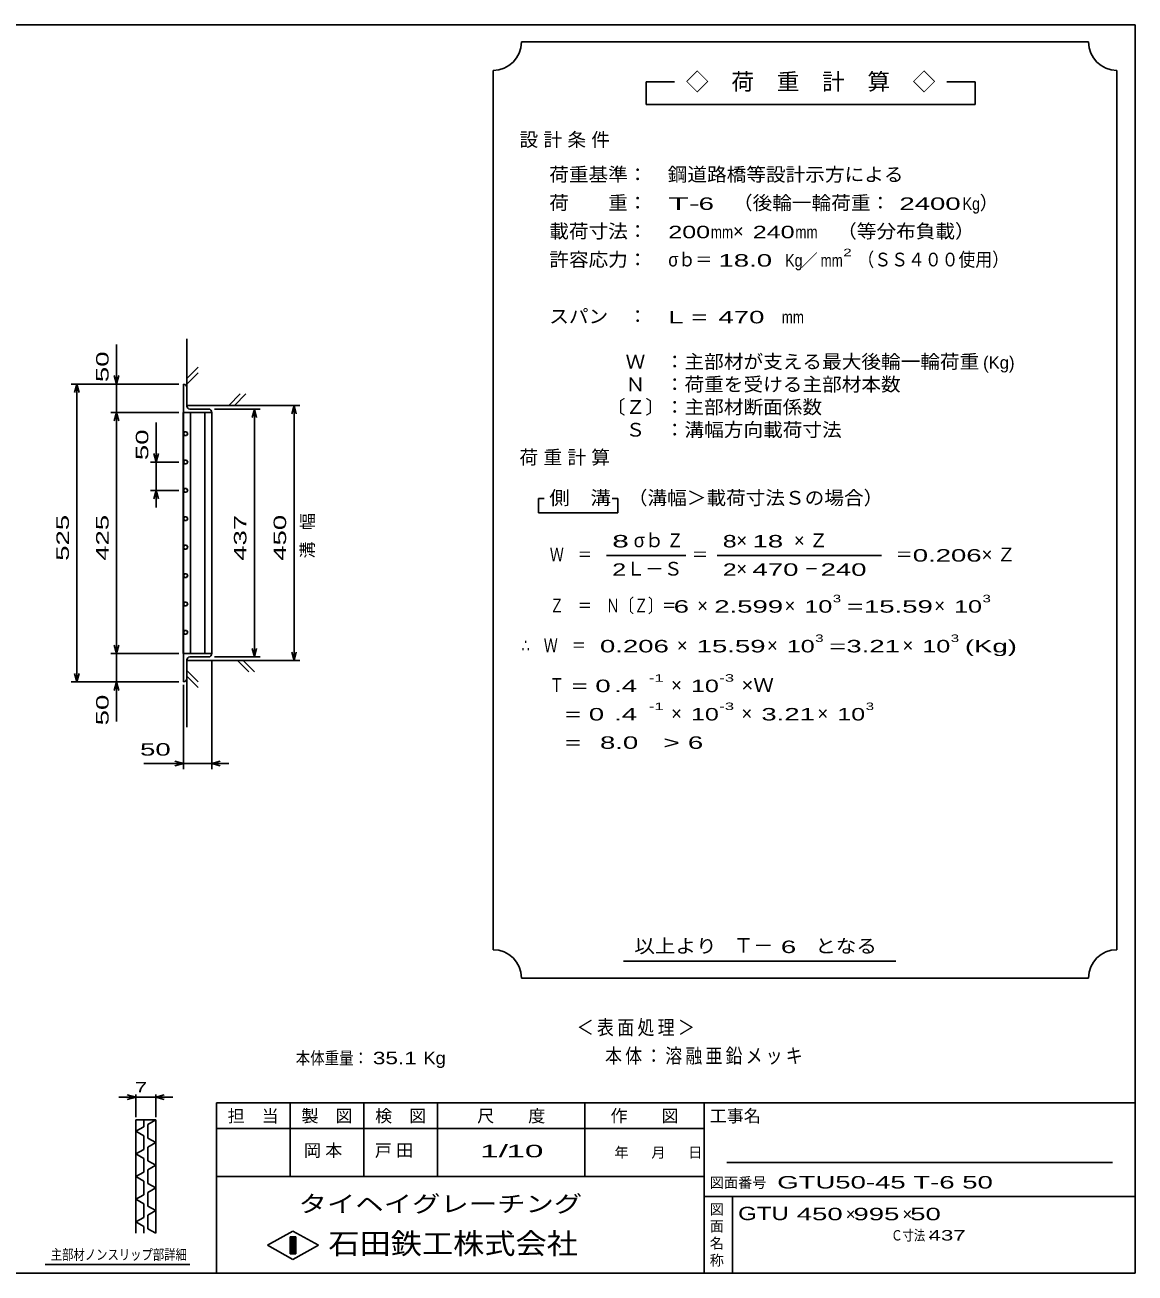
# Model space of a CAD drawing. Units: millimetres, scale not verified, with parts at other scales. Extents: x -1820 to 1731, y -1282 to 1054.
# Drawn here: x -227 to 1731, y -1146 to 1054 of the extents above; entities that cross this region are included whole.
import ezdxf
from ezdxf.enums import TextEntityAlignment as Align

# ---------------------------------------------------------------- set-up
doc = ezdxf.new("R2010")
doc.units = ezdxf.units.MM
doc.header["$LTSCALE"] = 10
for name, color, linetype, lineweight in [('0_2', 150, 'Continuous', 25), ('16', 3, 'Continuous', 25), ('22', 4, 'Continuous', 25), ('32', 4, 'Continuous', 25), ('54', 2, 'Continuous', 25), ('56', 2, 'Continuous', 25)]:
    doc.layers.add(name, color=color, linetype=linetype, lineweight=lineweight)
doc.styles.add('ベクトル', font='')
doc.styles.get('ベクトル').set_extended_font_data('ベクトル')

msp = doc.modelspace()

# ---------------------------------------------------------------- linework, layer by layer
at = {"layer": '0_2'}
for p, q in [((-1729, 1053.5), (1731, 1053.5)), ((1731, 1053.5), (1731, -1146.5)), ((1731, -846.5), (111, -846.5)), ((111, -846.5), (111, -1146.5)), ((241, -846.5), (241, -976.5)), ((371, -976.5), (371, -846.5)), ((501, -846.5), (501, -976.5)), ((761, -976.5), (761, -846.5)), ((971, -846.5), (971, -1146.5)), ((971, -891.5), (111, -891.5)), ((1691, -951.5), (1011, -951.5)), ((111, -976.5), (971, -976.5)), ((971, -1011.5), (1731, -1011.5)), ((1021, -1146.5), (1021, -1011.5)), ((201, -1097.5), (246, -1072.5)), ((246, -1072.5), (291, -1097.5)), ((246, -1122.5), (201, -1097.5)), ((241, -1082.5), (251, -1082.5)), ((241, -1112.5), (241, -1082.5)), ((241, -1082.5), (243, -1082.5)), ((243, -1082.5), (243, -1112.5)), ((245, -1112.5), (245, -1082.5)), ((245, -1082.5), (247, -1082.5)), ((291, -1097.5), (246, -1122.5)), ((247, -1082.5), (247, -1112.5)), ((249, -1112.5), (249, -1082.5)), ((249, -1082.5), (251, -1082.5)), ((251, -1082.5), (251, -1112.5)), ((251, -1082.5), (251, -1112.5)), ((251, -1112.5), (241, -1112.5)), ((243, -1112.5), (245, -1112.5)), ((247, -1112.5), (249, -1112.5)), ((1731, -1146.5), (-1729, -1146.5))]:
    msp.add_line(p, q, dxfattribs=at)
at = {"layer": '16'}
for p, q in [((53, 420.5), (53, 370.5)), ((59, 381.5), (59, 414.5)), ((97, 376.5), (64, 376.5)), ((52.3, -54.5), (52.3, 370.5)), ((52.3, 370.5), (53, 370.5)), ((53, 370.5), (103, 370.5)), ((53, 370.5), (53, -54.5)), ((103, 370.5), (53, 370.5)), ((65.5, 370.5), (65.5, -54.5)), ((90.5, -54.5), (90.5, 370.5)), ((103, -54.5), (103, 370.5)), ((54.85, 336.24), (53, 332.98)), ((53, 332.98), (54.9, 329.74)), ((58.6, 336.26), (54.85, 336.24)), ((60.5, 333), (58.6, 336.26)), ((58.65, 329.76), (60.5, 333.02)), ((54.9, 329.74), (58.65, 329.76)), ((54.85, 286.24), (53, 282.98)), ((58.6, 286.26), (54.85, 286.24)), ((60.5, 283), (58.6, 286.26)), ((53, 282.98), (54.9, 279.74)), ((54.9, 279.74), (58.65, 279.76)), ((58.65, 279.76), (60.5, 283.02)), ((54.85, 236.24), (53, 232.98)), ((53, 232.98), (54.9, 229.74)), ((58.6, 236.26), (54.85, 236.24)), ((54.9, 229.74), (58.65, 229.76)), ((60.5, 233), (58.6, 236.26)), ((58.65, 229.76), (60.5, 233.02)), ((54.85, 186.24), (53, 182.98)), ((53, 182.98), (54.9, 179.74)), ((58.6, 186.26), (54.85, 186.24)), ((54.9, 179.74), (58.65, 179.76)), ((60.5, 183), (58.6, 186.26)), ((58.65, 179.76), (60.5, 183.02)), ((54.85, 136.24), (53, 132.98)), ((53, 132.98), (54.9, 129.74)), ((58.6, 136.26), (54.85, 136.24)), ((60.5, 133), (58.6, 136.26)), ((58.65, 129.76), (60.5, 133.02)), ((54.9, 129.74), (58.65, 129.76)), ((54.85, 86.24), (53, 82.98)), ((53, 82.98), (54.9, 79.74)), ((58.6, 86.26), (54.85, 86.24)), ((54.9, 79.74), (58.65, 79.76)), ((60.5, 83), (58.6, 86.26)), ((58.65, 79.76), (60.5, 83.02)), ((54.85, 36.24), (53, 32.98)), ((53, 32.98), (54.9, 29.74)), ((58.6, 36.26), (54.85, 36.24)), ((54.9, 29.74), (58.65, 29.76)), ((60.5, 33), (58.6, 36.26)), ((58.65, 29.76), (60.5, 33.02)), ((54.85, -13.76), (53, -17.02)), ((53, -17.02), (54.9, -20.26)), ((58.6, -13.74), (54.85, -13.76)), ((54.9, -20.26), (58.65, -20.24)), ((60.5, -17), (58.6, -13.74)), ((58.65, -20.24), (60.5, -16.98)), ((53, -54.5), (52.3, -54.5)), ((53, -54.5), (103, -54.5)), ((53, -104.5), (53, -54.5)), ((53, -54.5), (103, -54.5)), ((59, -65.5), (59, -98.5)), ((97, -60.5), (64, -60.5))]:
    msp.add_line(p, q, dxfattribs=at)
for centre, radius, start, end in [((53, 414.5), 6, 0, 90), ((64, 381.5), 5, 180, 270), ((97, 370.5), 6, 0, 90), ((64, -65.5), 5, 90, 180), ((97, -54.5), 6, 270, 0), ((53, -98.5), 6, 270, 0)]:
    msp.add_arc(centre, radius, start, end, dxfattribs=at)
at = {"layer": '22'}
for p, q in [((-65, 420.5), (-65, 490.5)), ((59, 383), (59, 500.5)), ((59, 430.5), (79, 450.5)), ((59, 420.5), (79, 440.5)), ((-145, 420.5), (45, 420.5)), ((-139, 405.5), (-135, 420.5)), ((-131, 405.5), (-135, 420.5)), ((-135, -104.5), (-135, 420.5)), ((-75, 420.5), (45, 420.5)), ((-65, 420.5), (-69, 435.5)), ((-65, 420.5), (-61, 435.5)), ((-65, 370.5), (-65, 420.5)), ((133, 383), (153, 403)), ((143, 383), (163, 403)), ((59, 383), (258, 383)), ((108, 376.5), (188, 376.5)), ((174, 361.5), (178, 376.5)), ((182, 361.5), (178, 376.5)), ((178, -60.5), (178, 376.5)), ((244, 368), (248, 383)), ((252, 368), (248, 383)), ((248, -67), (248, 383)), ((-75, 370.5), (45, 370.5)), ((-69, 355.5), (-65, 370.5)), ((-61, 355.5), (-65, 370.5)), ((-65, -54.5), (-65, 370.5)), ((5, 283), (5, 353)), ((5, 283), (1, 298)), ((9, 298), (5, 283)), ((45, 283), (-5, 283)), ((5, 283), (5, 233)), ((-5, 233), (45, 233)), ((5, 233), (1, 218)), ((9, 218), (5, 233)), ((5, 233), (5, 203)), ((-65, -54.5), (-69, -39.5)), ((-65, -54.5), (-61, -39.5)), ((-75, -54.5), (45, -54.5)), ((-65, -104.5), (-65, -54.5)), ((108, -60.5), (188, -60.5)), ((178, -60.5), (174, -45.5)), ((178, -60.5), (182, -45.5)), ((248, -67), (244, -52)), ((248, -67), (252, -52)), ((59, -67), (258, -67)), ((59, -184.5), (59, -67)), ((79, -104.5), (59, -84.5)), ((103, -258.5), (103, -68.5)), ((168, -87), (148, -67)), ((178, -87), (158, -67)), ((-145, -104.5), (45, -104.5)), ((-135, -104.5), (-139, -89.5)), ((-135, -104.5), (-131, -89.5)), ((-75, -104.5), (45, -104.5)), ((-69, -119.5), (-65, -104.5)), ((-61, -119.5), (-65, -104.5)), ((-65, -174.5), (-65, -104.5)), ((53, -258.5), (53, -109.5)), ((79, -114.5), (59, -94.5)), ((-17, -248.5), (53, -248.5)), ((53, -248.5), (38, -244.5)), ((38, -252.5), (53, -248.5)), ((53, -248.5), (103, -248.5)), ((103, -248.5), (118, -244.5)), ((118, -252.5), (103, -248.5)), ((103, -248.5), (133, -248.5))]:
    msp.add_line(p, q, dxfattribs=at)
at = {"layer": '32'}
for p, q in [((-31, -836.5), (-46, -832.5)), ((-31, -871.5), (-31, -831.5)), ((4, -831.5), (4, -871.5)), ((4, -836.5), (19, -832.5)), ((-31, -836.5), (-61, -836.5)), ((-46, -840.5), (-31, -836.5)), ((-31, -836.5), (4, -836.5)), ((19, -840.5), (4, -836.5)), ((4, -836.5), (34, -836.5)), ((-31, -876.5), (4, -876.5)), ((-31, -1076.5), (-31, -876.5)), ((-17, -876.5), (-17, -888.5)), ((4, -876.5), (-10, -884.5)), ((4, -876.5), (4, -1076.5)), ((-17, -888.5), (-31, -896.5)), ((-31, -896.5), (-17, -904.5)), ((-10, -884.5), (-10, -908.5)), ((-17, -904.5), (-17, -928.5)), ((-10, -908.5), (4, -916.5)), ((4, -916.5), (-10, -924.5)), ((-17, -928.5), (-31, -936.5)), ((-31, -936.5), (-17, -944.5)), ((-17, -944.5), (-17, -968.5)), ((-10, -924.5), (-10, -948.5)), ((-10, -948.5), (4, -956.5)), ((4, -956.5), (-10, -964.5)), ((-10, -964.5), (-10, -988.5)), ((-17, -968.5), (-31, -976.5)), ((-31, -976.5), (-17, -984.5)), ((-17, -984.5), (-17, -1008.5)), ((-10, -988.5), (4, -996.5)), ((-17, -1008.5), (-31, -1016.5)), ((4, -996.5), (-10, -1004.5)), ((-10, -1004.5), (-10, -1028.5)), ((-31, -1016.5), (-17, -1024.5)), ((-17, -1024.5), (-17, -1048.5)), ((-10, -1028.5), (4, -1036.5)), ((-17, -1048.5), (-31, -1056.5)), ((4, -1036.5), (-10, -1044.5)), ((-10, -1044.5), (-10, -1068.5)), ((-31, -1056.5), (-17, -1064.5)), ((-17, -1064.5), (-17, -1076.5)), ((-10, -1068.5), (4, -1076.5)), ((64, -1131.5), (-191, -1131.5))]:
    msp.add_line(p, q, dxfattribs=at)
at = {"layer": '56', "color": 4}
for p, q in [((1649, 1023.5), (649, 1023.5)), ((599, 973.5), (599, -576.5)), ((1699, -576.5), (1699, 973.5)), ((919, 953.5), (869, 953.5)), ((869, 953.5), (869, 913.5)), ((1449, 953.5), (1399, 953.5)), ((1449, 913.5), (1449, 953.5)), ((869, 913.5), (1449, 913.5)), ((689, 218.5), (679, 218.5)), ((679, 218.5), (679, 193.5)), ((819, 218.5), (809, 218.5)), ((819, 193.5), (819, 218.5)), ((679, 193.5), (819, 193.5)), ((799, 118.5), (939, 118.5)), ((994, 118.5), (1284, 118.5)), ((829, -596.5), (1309, -596.5)), ((649, -626.5), (1649, -626.5))]:
    msp.add_line(p, q, dxfattribs=at)
for centre, start, end in [((599, 1023.5), 270, 0), ((1699, 1023.5), 180, 270), ((599, -626.5), 0, 90), ((1699, -626.5), 90, 180)]:
    msp.add_arc(centre, 50, start, end, dxfattribs=at)

# ---------------------------------------------------------------- texts
at = {"layer": '0_2', "style": 'ベクトル'}
for s, height, p in [('担\u3000当', 21.99, (131, -869.5)), ('製\u3000図', 21.99, (261, -869.5)), ('検\u3000図', 21.99, (391, -869.5)), ('尺\u3000\u3000度', 21.99, (571, -869.5)), ('作\u3000\u3000図', 21.99, (806, -869.5)), ('工事名', 21.99, (981, -869.5)), ('年', 18.33, (813, -934)), ('月', 18.33, (878, -934)), ('日', 18.33, (943, -934)), ('図面番号', 18.33, (981, -987)), ('図', 18.33, (981, -1034)), ('面', 18.33, (981, -1064)), ('名', 18.33, (981, -1094)), ('称', 18.33, (981, -1124))]:
    msp.add_text(s, height=height, dxfattribs=at).set_placement(p, align=Align.MIDDLE_LEFT)
at = {"layer": '0_2', "color": 222, "style": 'ベクトル'}
for s, height, width, p in [('タイヘイグレーチング', 29.33, 1.25, (256, -1024.5)), ('石田鉄工株式会社', 36.66, 1.1, (308.5, -1094.5))]:
    msp.add_text(s, height=height, dxfattribs=dict(at, width=width)).set_placement(p, align=Align.MIDDLE_LEFT)
at = {"layer": '22', "color": 2, "style": 'ベクトル', "width": 1.65}
for s, p in [(' 50 ', (-90, 410.5)), (' 50 ', (-20, 273)), (' 525 ', (-160, 95.5)), (' 425 ', (-90, 95.5)), (' 437 ', (153, 95.5)), (' 450 ', (223, 95.5)), (' 50 ', (-90, -194.5))]:
    msp.add_text(s, height=21.99, rotation=90, dxfattribs=at).set_placement(p, align=Align.MIDDLE_LEFT)
at = {"layer": '22', "color": 2, "style": 'ベクトル'}
for s, width, p in [(' 50 ', 1.65, (-37, -223.5)), ('本体重量：', 0.85, (251, -767.5)), (' 35.1', 1.35, (376, -767.5)), ('Kg', 1.1, (476, -767.5)), ('1/', 2, (576, -931.5)), (' 10 ', 2, (606, -931.5))]:
    msp.add_text(s, height=21.99, dxfattribs=dict(at, width=width)).set_placement(p, align=Align.MIDDLE_LEFT)
at = {"layer": '22', "color": 2, "insert": (273, 113), "char_height": 21.99, "attachment_point": 4, "rotation": 90, "style": 'ベクトル'}
msp.add_mtext('\\T1.67;溝幅', dxfattribs=at)
at = {"layer": '22', "color": 2, "char_height": 21.99, "attachment_point": 4, "style": 'ベクトル'}
for s, insert in [('\\T1.25;岡本\u3000', (265.5, -931.5)), ('\\T1.25;戸田\u3000', (390.5, -931.5))]:
    msp.add_mtext(s, dxfattribs=dict(at, insert=insert))
at = {"layer": '32', "color": 2, "style": 'ベクトル'}
for s, width, p in [(' 7 ', 1.6, (-43.5, -819)), ('主部材ノンスリップ部詳細', 0.8, (-181, -1114))]:
    msp.add_text(s, height=18.33, dxfattribs=dict(at, width=width)).set_placement(p, align=Align.MIDDLE_LEFT)
at = {"layer": '54', "style": 'ベクトル'}
for s, height, width, p in [('GTU50-45 T-6 50      ', 21.99, 1.65, (1100, -986.5)), ('GTU', 23.46, 1.35, (1031, -1041.5)), (' 450 ', 21.99, 1.65, (1121, -1042.5)), (' 995 ', 21.99, 1.65, (1221, -1042.5)), (' 50 ', 21.99, 1.65, (1321, -1042.5)), ('Ｃ寸法：', 18.33, 0.8, (1301, -1080)), (' 437 ', 18.33, 1.6, (1356, -1080))]:
    msp.add_text(s, height=height, dxfattribs=dict(at, width=width)).set_placement(p, align=Align.MIDDLE_LEFT)
for p in [(1221, -1042.5), (1321, -1042.5)]:
    msp.add_text('×', height=21.99, dxfattribs=at).set_placement(p, align=Align.MIDDLE_LEFT)
at = {"layer": '54', "char_height": 25.66, "attachment_point": 4, "style": 'ベクトル'}
for s, insert in [('\\T1.2;\\W0.85;＜表面処理＞', (746.5, -715)), ('\\T1.19;\\W0.85;本体：溶融亜鉛メッキ', (796.5, -765))]:
    msp.add_mtext(s, dxfattribs=dict(at, insert=insert))
at = {"layer": '56', "style": 'ベクトル'}
for s, height, p in [('◇\u3000荷\u3000重\u3000計\u3000算\u3000◇', 29.33, (939, 953.5)), ('）', 24.19, (1457, 740)), ('×', 24.19, (1022, 690)), ('／', 21.99, (1141.5, 638.5)), ('(Kg)', 21.99, (1463, 458.5)), ('σｂ', 24.19, (847, 145)), ('×', 24.19, (1028, 145)), ('Ｌ－Ｓ', 24.19, (834, 95)), ('×', 24.19, (1028, 95)), ('×', 24.19, (959, 30)), ('×', 24.19, (1113, 30)), ('×', 24.19, (1377, 30)), ('×', 24.19, (923, -40)), ('×', 24.19, (1082, -40)), ('×', 24.19, (1321, -40)), ('×', 24.19, (913, -110)), ('×', 24.19, (913, -160)), ('×', 24.19, (1037, -160)), ('×', 24.19, (1171, -160)), ('Ｔ－', 25.66, (1023, -569))]:
    msp.add_text(s, height=height, dxfattribs=at).set_placement(p, align=Align.MIDDLE_LEFT)
for s, height, width, p in [('荷重基準：\u3000', 24.19, 1.05, (698, 790)), ('鋼道路橋等設計示方による', 24.19, 1.05, (907, 790)), ('荷\u3000\u3000重：\u3000', 24.19, 1.05, (698, 740)), ('T-', 21.99, 2, (908, 738.5)), (' 6 ', 21.99, 1.65, (948, 738.5)), ('（後輪一輪荷重：', 24.19, 1.05, (1022, 740)), (' 2400', 21.99, 1.65, (1302, 738.5)), ('Kg', 21.99, 0.85, (1427, 738.5)), ('載荷寸法：\u3000', 24.19, 1.05, (698, 690)), ('\u3000（等分布負載）', 24.19, 1.05, (1171, 690)), ('200', 21.99, 1.5, (908, 688.5)), ('mm', 21.99, 0.8, (983, 688.5)), ('240', 21.99, 1.5, (1057, 688.5)), ('mm', 21.99, 0.8, (1132, 688.5)), ('許容応力：\u3000', 24.19, 1.05, (698, 640)), ('σｂ＝', 24.19, 0.9, (908, 640)), (' 18.0', 21.99, 1.65, (983, 638.5)), ('Kg', 21.99, 0.85, (1114, 638.5)), ('mm', 21.99, 0.8, (1176.5, 638.5)), ('2', 13.2, 1.5, (1216.5, 652.5)), ('（ＳＳ４００使用）', 24.19, 0.9, (1241.5, 640)), ('スパン\u3000：\u3000', 24.19, 1.05, (698, 540)), ('L =', 21.99, 1.65, (908, 538.5)), (' 470 ', 21.99, 1.65, (983, 538.5)), ('mm', 21.99, 0.8, (1108, 538.5)), ('\u3000Ｗ\u3000：主部材が支える最大後輪一輪荷重', 24.19, 1.05, (798, 460)), ('\u3000Ｎ\u3000：荷重を受ける主部材本数', 24.19, 1.05, (798, 420)), ('〔Ｚ〕：主部材断面係数', 24.19, 1.05, (798, 380)), ('\u3000Ｓ\u3000：溝幅方向載荷寸法', 24.19, 1.05, (798, 340)), ('側\u3000溝', 24.19, 1.1, (698, 220)), ('\u3000（溝幅＞載荷寸法Ｓの場合）', 24.19, 1.05, (802, 220)), ('8', 21.99, 1.8, (809, 143.5)), ('Ｚ', 24.19, 0.9, (905, 145)), ('8', 21.99, 1.5, (1004, 143.5)), (' 18 ', 21.99, 1.65, (1043, 143.5)), ('Ｗ\u3000＝', 24.19, 0.75, (699, 120)), ('＝', 24.19, 0.9, (949, 120)), ('＝', 24.19, 0.9, (1309, 120)), ('0.206', 21.99, 1.65, (1339, 118.5)), ('2', 21.99, 1.5, (809, 93.5)), ('2', 21.99, 1.5, (1004, 93.5)), (' 470 ', 21.99, 1.65, (1043, 93.5)), ('－', 24.19, 0.75, (1148, 95)), (' 240 ', 21.99, 1.65, (1163, 93.5)), ('Ｚ\u3000＝\u3000Ｎ〔Ｚ〕＝', 24.19, 0.75, (699, 30)), ('3', 13.2, 1.5, (1198, 42.5)), ('3', 13.2, 1.5, (1462, 42.5)), (' 6 ', 21.99, 1.65, (904, 28.5)), ('2.599', 21.99, 1.65, (989, 28.5)), ('10', 21.99, 1.5, (1148, 28.5)), ('=', 21.99, 1.7, (1223, 28.5)), ('15.59', 21.99, 1.65, (1253, 28.5)), ('10', 21.99, 1.5, (1412, 28.5)), ('3', 13.2, 1.5, (1167, -27.5)), ('3', 13.2, 1.5, (1406, -27.5)), ('∴\u3000Ｗ\u3000＝', 24.19, 0.75, (649, -40)), (' 0.206', 21.99, 1.65, (774, -41.5)), ('15.59', 21.99, 1.65, (958, -41.5)), ('10', 21.99, 1.5, (1117, -41.5)), ('=', 21.99, 1.7, (1192, -41.5)), ('3.21', 21.99, 1.65, (1222, -41.5)), ('10', 21.99, 1.5, (1356, -41.5)), ('(Kg)', 21.99, 1.65, (1431, -41.5)), ('Ｔ', 24.19, 0.75, (699, -110)), (' = 0', 21.99, 1.65, (724, -111.5)), (' .4 ', 21.99, 1.65, (799, -111.5)), ('-1', 13.2, 1.65, (874, -97.5)), ('10', 21.99, 1.5, (948, -111.5)), ('-3', 13.2, 1.65, (998, -97.5)), ('×Ｗ', 24.19, 1.1, (1037, -110)), ('  = 0', 21.99, 1.65, (699, -161.5)), (' .4 ', 21.99, 1.65, (799, -161.5)), ('-1', 13.2, 1.65, (874, -147.5)), ('10', 21.99, 1.5, (948, -161.5)), ('-3', 13.2, 1.65, (998, -147.5)), ('3.21', 21.99, 1.65, (1072, -161.5)), ('10', 21.99, 1.5, (1206, -161.5)), ('3', 13.2, 1.5, (1256, -147.5)), ('  =', 21.99, 1.65, (699, -211.5)), (' 8.0', 21.99, 1.65, (774, -211.5)), ('>', 21.99, 1.7, (899, -211.5)), (' 6 ', 21.99, 1.65, (929, -211.5)), ('以上より\u3000', 24.19, 1.1, (848, -570)), (' 6 ', 21.99, 1.65, (1093, -571.5)), ('となる', 24.19, 1.1, (1167, -570))]:
    msp.add_text(s, height=height, dxfattribs=dict(at, width=width)).set_placement(p, align=Align.MIDDLE_LEFT)
at = {"layer": '56', "char_height": 24.19, "attachment_point": 4, "style": 'ベクトル'}
for s, insert in [('\\T1.28;設計条件', (645.5, 850)), ('\\T1.28;荷重計算', (645.5, 290)), ('\\T1.42;×Ｚ', (1129.5, 145)), ('\\T1.42;×Ｚ', (1460.5, 120))]:
    msp.add_mtext(s, dxfattribs=dict(at, insert=insert))

doc.saveas('drawing.dxf')
